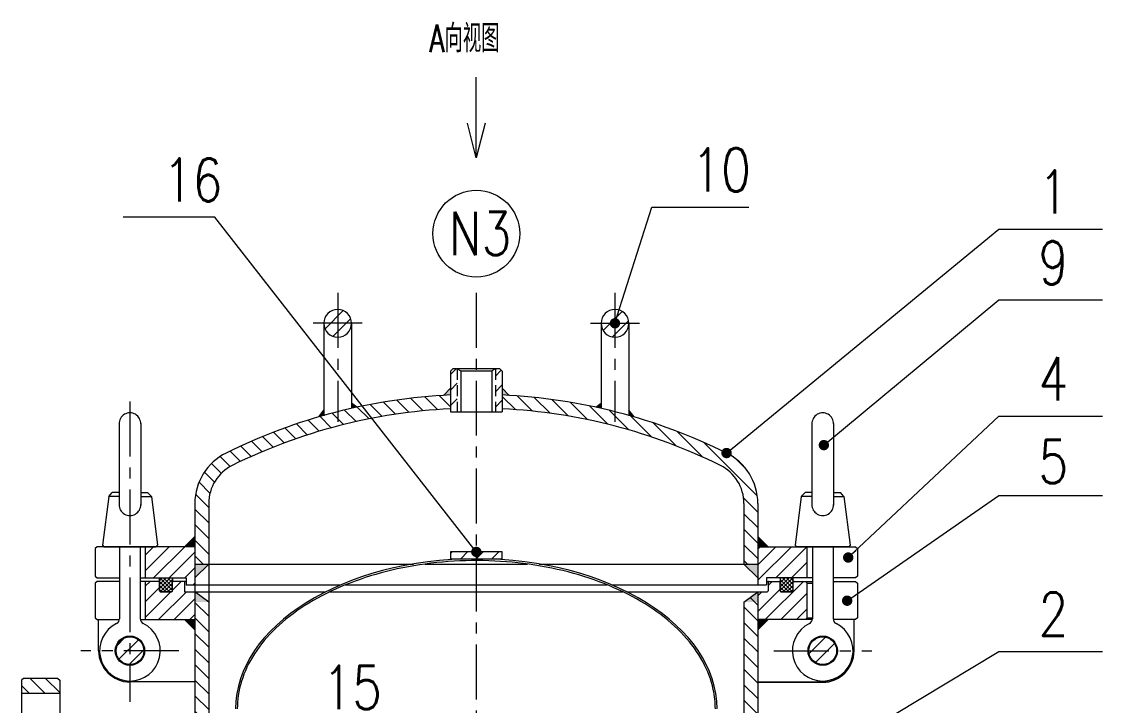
# Model space of a CAD drawing. Header units: millimetres. Extents: x 5291 to 15040, y -2201 to 1723.
# Drawn here: x 8329 to 8953, y -65 to 330 of the extents above; entities that cross this region are included whole.
import ezdxf

# ---------------------------------------------------------------- set-up
doc = ezdxf.new("R2010")
doc.units = ezdxf.units.MM
doc.header["$LTSCALE"] = 0.5
doc.linetypes.add('CENTER', pattern=[50.8, 31.75, -6.35, 6.35, -6.35])
doc.linetypes.add('DASHED', pattern=[19.05, 12.7, -6.35])
for name, color, linetype, lineweight in [('图层1', 7, 'Continuous', 5), ('图层2', 2, 'Continuous', 20), ('图层5', 3, 'CENTER', 5)]:
    doc.layers.add(name, color=color, linetype=linetype, lineweight=lineweight)
doc.styles.add('标注文字', font='txt.shx', dxfattribs={"width": 0.8, "bigfont": 'hztxt.shx'})
doc.styles.add('样式 1', font='txt.shx', dxfattribs={"width": 0.7, "height": 16, "bigfont": 'hzdx.shx'})
doc.dimstyles.new('ISO-25', dxfattribs={"dimtxt": 13, "dimasz": 11, "dimexe": 6, "dimexo": 5, "dimgap": 4, "dimtad": 1, "dimtxsty": 'Standard', "dimcen": 2.5, "dimadec": 0, "dimazin": 0, "dimtfac": 1, "dimtmove": 0, "dimatfit": 3, "dimfxl": 0, "dimarcsym": 0})

msp = doc.modelspace()

# ---------------------------------------------------------------- hatches: boundary and pattern name
at = {"layer": '图层1', "lineweight": 9}
h = msp.add_hatch(dxfattribs=at)
h.set_pattern_fill('ANSI31', scale=2, style=0)
h.paths.add_polyline_path([(8511.49, 163.67, 0.414214), (8503.49, 155.67), (8511.49, 155.67)])
h.paths.add_polyline_path([(8511.49, 163.67), (8511.49, 155.67), (8519.49, 155.67, 0.414214)])
h.paths.add_polyline_path([(8519.49, 155.67), (8511.49, 155.67), (8511.49, 147.67, 0.414214)])
h.paths.add_polyline_path([(8511.49, 155.67), (8503.49, 155.67, 0.414214), (8511.49, 147.67)])
h = msp.add_hatch(dxfattribs=at)
h.set_pattern_fill('ANSI31', scale=2, style=0)
h.paths.add_polyline_path([(8671.52, 163.67, 0.414214), (8663.52, 155.67), (8671.52, 155.67)])
h.paths.add_polyline_path([(8671.52, 163.67), (8671.52, 155.67), (8679.52, 155.67, 0.414214)])
h.paths.add_polyline_path([(8679.52, 155.67), (8671.52, 155.67), (8671.52, 147.67, 0.414214)])
h.paths.add_polyline_path([(8671.52, 155.67), (8663.52, 155.67, 0.414214), (8671.52, 147.67)])
h = msp.add_hatch(dxfattribs=at)
h.set_pattern_fill('ANSI31', scale=2, style=0)
h.paths.add_polyline_path([(8580.49, 129.42), (8577.91, 129.42), (8576.49, 128), (8576.49, 104.59), (8580.49, 104.59)])
h = msp.add_hatch(dxfattribs=at)
h.set_pattern_fill('ANSI31', scale=2, style=0)
h.paths.add_polyline_path([(8606.49, 128), (8605.07, 129.42), (8602.49, 129.42), (8602.49, 104.59), (8606.5, 104.59)])
h = msp.add_hatch(dxfattribs=at)
h.set_pattern_fill('ANSI31', scale=2, angle=90, style=0)
h.paths.add_polyline_path([(8576.49, 114.25, 0.103964), (8447.05, 80.73, 0.284915), (8428.99, 51.62), (8429.01, 16.62), (8429.01, 16.62), (8429.01, 16.62), (8437.01, 16.62), (8436.99, 51.59, -0.28522), (8450.6, 73.56, -0.10367), (8576.49, 106.24)])
h.paths.add_polyline_path([(8606.49, 114.25), (8606.5, 106.59), (8606.5, 106.59), (8606.5, 106.24, -0.10367), (8732.38, 73.56, -0.284915), (8745.99, 51.62), (8745.99, 16.62), (8753.99, 16.62), (8753.99, 51.62, 0.284915), (8735.94, 80.73, 0.103967)])
h = msp.add_hatch(color=7, dxfattribs=at)
h.paths.add_polyline_path([(8576.49, 118.25), (8572.49, 114.04, -0.003081), (8576.49, 114.25)])
h.paths.add_polyline_path([(8606.49, 118.25), (8606.49, 114.25, -0.003084), (8610.5, 114.04)])
for points in [[(8519.49, 109.52), (8519.49, 106.52, -0.002364), (8522.49, 107.18)], [(8660.47, 107.19, -0.002403), (8663.52, 106.51), (8663.52, 109.56)], [(8500.49, 101.59, -0.002401), (8503.49, 102.45), (8503.49, 105.45)], [(8679.52, 105.46), (8679.52, 102.44, -0.002417), (8682.54, 101.58)], [(8423, 26.62), (8429, 26.62), (8429, 32.61)], [(8753.99, 32.6), (8753.99, 26.62), (8759.98, 26.62)], [(8437.01, 16.62), (8437.01, 16.62), (8429.01, 16.62), (8429.01, 16.62), (8429.01, 16.62), (8429.01, 16.62), (8437.01, 16.62), (8437.01, 16.62), (8429.01, 16.62), (8429.01, 8.61)], [(8753.99, 8.6), (8753.99, 16.62), (8745.99, 16.62)], [(8429, 0.62), (8429, -5.39), (8437, -5.39)], [(8745.98, -5.39), (8753.98, -5.39), (8753.98, 0.62)], [(8429, -21.39), (8429, -15.39), (8423, -15.39)], [(8759.98, -15.39), (8753.98, -15.39), (8753.98, -21.39)]]:
    msp.add_hatch(color=7, dxfattribs=at).paths.add_polyline_path(points)
h = msp.add_hatch(dxfattribs=at)
h.set_pattern_fill('ANSI31', scale=2, style=0)
h.paths.add_polyline_path([(8424.01, 8.62), (8424.01, 4.62), (8429.01, 4.62), (8429, 26.62), (8400.51, 26.62), (8400.51, 8.62)])
at = {"layer": '图层1'}
h = msp.add_hatch(dxfattribs=at)
h.set_pattern_fill('ANSI31', scale=2, style=0)
h.set_pattern_definition([(45, (-90.09, 291.409), (-4.490128, 4.490128), [])])
h.paths.add_polyline_path([(8606.49, 19.62), (8606.49, 23.62), (8576.49, 23.62), (8576.49, 19.62)])
at = {"layer": '图层1', "lineweight": 9}
h = msp.add_hatch(dxfattribs=at)
h.set_pattern_fill('ANSI31', scale=2, style=0)
h.paths.add_polyline_path([(8409.06, 0.62, -0.414176), (8408.56, 1.11), (8408.55, 6.11, 0.413739), (8408.05, 6.61), (8400.51, 6.61), (8400.51, -15.39), (8429, -15.39), (8429, 0.62), (8423.01, 0.62), (8423.01, 6.61), (8416.56, 6.61, 0.413732), (8416.05, 6.11), (8416.05, 1.11, -0.414119), (8415.55, 0.62)])
at = {"layer": '图层1'}
h = msp.add_hatch(dxfattribs=at)
h.set_pattern_fill('ANSI37', scale=0.5, style=0)
h.set_pattern_definition([(45, (2.8, 0), (-1.12253202, 1.12253202), []), (135, (2.8, 0), (-1.12253202, -1.12253202), [])])
h.paths.add_polyline_path([(8416.05, 6.11), (8416.05, 1.11, -0.414119), (8415.55, 0.62), (8409.06, 0.62, -0.414176), (8408.56, 1.11), (8408.55, 6.11, 0.413739), (8408.05, 6.61), (8408.05, 6.61, -0.413732), (8408.55, 6.11), (8408.56, 8.61), (8416.05, 8.61), (8416.05, 6.11)])
h = msp.add_hatch(dxfattribs=at)
h.set_pattern_fill('ANSI37', scale=0.5, style=0)
h.set_pattern_definition([(135, (17180.1832, 0), (1.12253202, 1.12253202), []), (45, (17180.1832, 0), (1.12253202, -1.12253202), [])])
h.paths.add_polyline_path([(8766.93, 6.11), (8766.93, 1.11, 0.414119), (8767.43, 0.62), (8773.93, 0.62, 0.414176), (8774.43, 1.11), (8774.43, 6.11, -0.413739), (8774.93, 6.61), (8774.93, 6.61, 0.413732), (8774.43, 6.11), (8774.42, 8.61), (8766.93, 8.61), (8766.93, 6.11)])
at = {"layer": '图层1', "lineweight": 9}
h = msp.add_hatch(dxfattribs=at)
h.set_pattern_fill('ANSI31', scale=2, angle=90, style=0)
h.paths.add_polyline_path([(8437, -5.39), (8429, 0.62), (8429, -100.9), (8437, -100.9)])
h = msp.add_hatch(dxfattribs=at)
h.set_pattern_fill('ANSI31', scale=2, angle=90, style=0)
h.paths.add_polyline_path([(8753.98, 0.62), (8745.98, -5.39), (8745.98, -251.94), (8753.98, -251.94)])
h = msp.add_hatch(dxfattribs=at)
h.set_pattern_fill('ANSI31', scale=2, style=0)
h.paths.add_polyline_path([(8399.51, -33.44), (8391.51, -33.44), (8391.51, -41.44, 0.414214)])
h.paths.add_polyline_path([(8391.51, -25.44), (8391.51, -33.44), (8399.51, -33.44, 0.414214)])
h.paths.add_polyline_path([(8391.51, -25.44, 0.414214), (8383.51, -33.44), (8391.51, -33.44)])
h.paths.add_polyline_path([(8391.51, -33.44), (8383.51, -33.44, 0.414214), (8391.51, -41.44)])
h = msp.add_hatch(dxfattribs=at)
h.set_pattern_fill('ANSI31', scale=2, style=0)
h.paths.add_polyline_path([(8783.48, -33.44), (8799.48, -33.44, 1)])
h.paths.add_polyline_path([(8799.48, -33.44), (8783.48, -33.44, 1)])
h = msp.add_hatch(dxfattribs=at)
h.set_pattern_fill('ANSI31', scale=2, style=0)
h.set_pattern_definition([(135, (20481.4264, -414.895), (4.490128, 4.490128), [])])
h.paths.add_polyline_path([(8328.99, -50.4), (8329.99, -49.4), (8349.99, -49.4), (8350.99, -50.4), (8350.99, -57.9), (8328.99, -57.9)])

# ---------------------------------------------------------------- linework, layer by layer
at = {"layer": '图层1', "color": 7}
for p, q in [((8605.07, 129.42), (8577.91, 129.42)), ((8606.49, 128), (8605.07, 129.42)), ((8606.49, 128), (8606.5, 104.59)), ((8576.49, 104.59), (8606.5, 104.59)), ((8400.51, 8.62), (8400.51, 26.62)), ((8782.48, 8.62), (8782.48, 26.62)), ((8400.51, -15.39), (8400.51, 6.61)), ((8408.55, 6.11), (8408.56, 8.61)), ((8408.56, 8.61), (8416.05, 8.61)), ((8416.05, 8.61), (8416.05, 6.11)), ((8423.01, 6.62), (8423.01, 0.62)), ((8424.01, 8.62), (8424.01, 4.62)), ((8758.97, 8.62), (8758.97, 4.62)), ((8774.42, 8.61), (8766.93, 8.61)), ((8766.93, 8.61), (8766.93, 6.11)), ((8774.43, 6.11), (8774.42, 8.61)), ((8781.48, 6.61), (8782.48, 5.61)), ((8408.56, 1.11), (8408.55, 6.11)), ((8415.55, 0.62), (8409.06, 0.62)), ((8416.05, 1.11), (8416.05, 6.11)), ((8423.01, 0.62), (8504.67, 0.62)), ((8424.01, 4.62), (8513.36, 4.62)), ((8506.94, 0.62), (8676.04, 0.62)), ((8515.97, 4.62), (8667.02, 4.62)), ((8669.62, 4.62), (8758.97, 4.62)), ((8678.31, 0.62), (8759.47, 0.62)), ((8759.97, 6.11), (8759.97, 1.12)), ((8766.93, 1.11), (8766.93, 6.11)), ((8767.43, 0.62), (8773.93, 0.62)), ((8774.43, 1.11), (8774.43, 6.11)), ((8782.48, -14.39), (8782.48, 5.61))]:
    msp.add_line(p, q, dxfattribs=at)
at = {"layer": '图层1', "color": 7, "linetype": 'DASHED'}
for p, q in [((8580.49, 129.42), (8580.49, 104.59)), ((8602.49, 129.42), (8602.49, 104.59))]:
    msp.add_line(p, q, dxfattribs=at)
at = {"layer": '图层1', "color": 7, "lineweight": 9}
for p, q in [((8572.49, 114.04), (8576.49, 118.25)), ((8610.5, 114.04), (8606.5, 118.25)), ((8522.49, 107.18), (8519.49, 109.52)), ((8660.47, 107.19), (8663.49, 109.55)), ((8500.49, 101.59), (8503.49, 105.45)), ((8682.54, 101.58), (8679.5, 105.49)), ((8429, 32.62), (8423, 26.62)), ((8429, 26.62), (8429, 32.62)), ((8753.98, 32.62), (8759.98, 26.62)), ((8429, 26.62), (8423, 26.62)), ((8753.99, 25.18), (8755.42, 26.62)), ((8753.99, 16.2), (8764.4, 26.62)), ((8753.99, 7.22), (8773.38, 26.62)), ((8764.37, 8.62), (8782.37, 26.62)), ((8429.01, 16.62), (8437.01, 16.62)), ((8437.01, 16.62), (8429.01, 8.61)), ((8745.99, 16.62), (8753.97, 8.61)), ((8773.35, 8.62), (8782.48, 17.75)), ((8758.32, -15.39), (8780.32, 6.61)), ((8759.97, 4.22), (8762.36, 6.61)), ((8781.48, 6.61), (8785.48, 6.61)), ((8782.33, 8.62), (8782.48, 8.77)), ((8797.48, 5.81), (8798.28, 6.61)), ((8437, -5.39), (8429, 0.62)), ((8670.28, 4.34), (8670.57, 4.62)), ((8745.98, -5.39), (8753.98, 0.62)), ((8753.98, -10.75), (8766.93, 2.2)), ((8753.98, -1.77), (8756.37, 0.62)), ((8782.48, 5.61), (8785.48, 5.61)), ((8767.3, -15.39), (8782.48, -0.21)), ((8776.28, -15.39), (8782.48, -9.19)), ((8423, -15.39), (8429, -21.39)), ((8759.98, -15.39), (8753.98, -21.39)), ((8781.48, -15.39), (8773.62, -15.39)), ((8782.48, -14.39), (8781.48, -15.39)), ((8782.48, -14.39), (8785.48, -14.39))]:
    msp.add_line(p, q, dxfattribs=at)
at = {"layer": '图层1', "color": 7}
msp.add_lwpolyline([(8576.49, 19.62), (8606.49, 19.62), (8606.49, 23.62), (8576.49, 23.62)], close=True, dxfattribs=at)
for points in [[(8409.06, 0.62), (8415.55, 0.62)], [(8773.93, 0.62), (8767.43, 0.62)]]:
    msp.add_lwpolyline(points, dxfattribs=at)
at = {"layer": '图层1', "color": 7, "lineweight": 9}
msp.add_circle((8591.49, 207.42), 25.05, dxfattribs=at)
for centre, radius, start, end in [((8591.49, -210.41), 325, 92.64623, 116.3878), ((8591.49, -210.41), 325, 63.6122, 87.35449), ((8591.49, -210.41), 317, 92.71306, 116.3878), ((8591.49, -210.41), 317, 63.6122, 87.28706), ((8461.49, 51.62), 32.5, 116.3878, 180), ((8721.49, 51.62), 32.5, 0, 63.6122), ((8461.49, 51.62), 24.5, 116.3878, 180), ((8721.49, 51.62), 24.5, 0, 63.6122)]:
    msp.add_arc(centre, radius, start, end, dxfattribs=at)
at = {"layer": '图层1', "color": 7}
for centre, start, end in [((8408.05, 6.11), 0.09282, 89.99854), ((8416.56, 6.11), 90.00146, 179.90718), ((8760.47, 6.11), 90, 180), ((8766.43, 6.11), 359.922, 90.00146), ((8766.43, 6.11), 0.00674, 89.94798), ((8774.93, 6.11), 89.99854, 180.078), ((8409.06, 1.11), 180, 270), ((8415.55, 1.11), 270, 359.98145), ((8759.47, 1.12), 270, 0), ((8767.43, 1.11), 179.99627, 270), ((8773.93, 1.11), 270, 0)]:
    msp.add_arc(centre, 0.5, start, end, dxfattribs=at)
at = {"layer": '图层1', "color": 7, "lineweight": 9}
msp.add_ellipse((8591.49, -67.09), major_axis=(-138.99, 0), ratio=0.623857, start_param=3.141593, end_param=6.283185, dxfattribs=at)
msp.add_open_spline([(8729.48, -67.09), (8729.48, -63.33), (8729.08, -59.57), (8727.11, -50.37), (8725.09, -44.96), (8719.39, -34.48), (8715.71, -29.4), (8706.84, -19.76), (8701.64, -15.2), (8689.91, -6.79), (8683.39, -2.94), (8669.25, 3.91), (8661.65, 6.9), (8645.64, 11.93), (8637.24, 13.95), (8619.96, 16.95), (8611.09, 17.93), (8593.21, 18.79), (8584.2, 18.68), (8566.38, 17.37), (8557.58, 16.17), (8540.52, 12.74), (8532.26, 10.5), (8516.59, 5.08), (8509.18, 1.9), (8495.5, -5.3), (8489.23, -9.31), (8478.07, -18), (8473.17, -22.68), (8464.93, -32.53), (8461.59, -37.69), (8456.57, -48.3), (8454.9, -53.75), (8453.7, -61.86), (8453.5, -64.48), (8453.5, -67.09)], degree=3, knots=[3.141593, 3.141593, 3.141593, 3.141593, 3.274155, 3.274155, 3.468604, 3.468604, 3.663052, 3.663052, 3.857501, 3.857501, 4.051949, 4.051949, 4.246398, 4.246398, 4.440847, 4.440847, 4.635295, 4.635295, 4.829744, 4.829744, 5.024192, 5.024192, 5.218641, 5.218641, 5.41309, 5.41309, 5.607538, 5.607538, 5.801987, 5.801987, 5.996436, 5.996436, 6.190884, 6.190884, 6.283185, 6.283185, 6.283185, 6.283185], dxfattribs=at)
at = {"layer": '图层2', "color": 7}
for p, q in [((8503.49, 155.67), (8503.49, 102.3)), ((8519.49, 155.67), (8519.49, 106.52)), ((8663.52, 155.67), (8663.52, 106.51)), ((8679.52, 155.67), (8679.52, 102.3)), ((8576.49, 128), (8577.91, 129.42)), ((8576.49, 128), (8576.49, 104.59)), ((8591.49, 129.42), (8580.49, 129.42)), ((8580.49, 129.42), (8582.49, 128.27)), ((8582.49, 128.27), (8582.49, 104.59)), ((8582.49, 128.27), (8600.49, 128.27)), ((8602.49, 129.42), (8600.49, 128.27)), ((8600.49, 128.27), (8600.49, 104.59)), ((8606.49, 128), (8605.07, 129.42)), ((8606.49, 128), (8606.5, 106.59)), ((8385.26, 97.88), (8385.26, 50.65)), ((8397.76, 97.88), (8397.76, 50.65)), ((8785.23, 97.88), (8785.23, 50.65)), ((8797.73, 97.88), (8797.73, 50.65)), ((8379.26, 55.58), (8381.28, 57.87)), ((8384.26, 57.87), (8381.28, 57.87)), ((8385.26, 57.87), (8382.28, 57.87)), ((8397.76, 57.87), (8400.73, 57.87)), ((8398.76, 57.87), (8401.73, 57.87)), ((8404.01, 55.58), (8401.73, 57.87)), ((8778.97, 55.58), (8781.25, 57.87)), ((8784.23, 57.87), (8781.25, 57.87)), ((8785.23, 57.87), (8782.25, 57.87)), ((8797.73, 57.87), (8800.7, 57.87)), ((8798.73, 57.87), (8801.7, 57.87)), ((8803.73, 55.58), (8801.7, 57.87)), ((8379.26, 55.58), (8375.63, 27.61)), ((8385.26, 55.58), (8379.26, 55.58)), ((8381.26, 55.58), (8381, 55.58)), ((8397.76, 55.58), (8404.01, 55.58)), ((8401.76, 55.58), (8402.01, 55.58)), ((8404.02, 55.57), (8407.39, 27.61)), ((8428.99, 51.62), (8429.01, 4.62)), ((8436.99, 51.62), (8437.01, 16.62)), ((8745.99, 51.62), (8745.99, 16.62)), ((8753.99, 51.62), (8753.99, 4.62)), ((8778.96, 55.57), (8775.6, 27.61)), ((8785.23, 55.58), (8778.97, 55.58)), ((8781.23, 55.58), (8780.97, 55.58)), ((8797.73, 55.58), (8803.73, 55.58)), ((8801.73, 55.58), (8801.99, 55.58)), ((8803.73, 55.58), (8807.35, 27.61)), ((8429, 40.62), (8429, -100.9)), ((8437, 34.61), (8437, -100.9)), ((8372.52, 26.62), (8371.52, 25.62)), ((8371.52, 25.62), (8371.52, 9.62)), ((8429.01, 26.62), (8372.52, 26.62)), ((8375.63, 27.61), (8376.51, 26.62)), ((8376.51, 26.62), (8406.51, 26.62)), ((8385.51, 26.62), (8385.51, -15.02)), ((8397.51, 26.62), (8397.51, -15.02)), ((8406.51, 26.62), (8407.39, 27.61)), ((8753.97, 26.62), (8810.46, 26.62)), ((8776.48, 26.62), (8775.6, 27.61)), ((8806.48, 26.62), (8776.48, 26.62)), ((8785.48, 26.62), (8785.48, -15.02)), ((8797.48, 26.62), (8797.48, -15.02)), ((8807.35, 27.61), (8806.48, 26.62)), ((8810.46, 26.62), (8811.46, 25.62)), ((8811.46, 25.62), (8811.46, 9.62)), ((8429.01, 16.62), (8555.25, 16.62)), ((8561.88, 16.62), (8621.1, 16.62)), ((8627.74, 16.62), (8753.97, 16.62)), ((8371.52, 9.62), (8372.52, 8.62)), ((8372.52, 6.61), (8371.52, 5.61)), ((8372.52, 8.62), (8385.51, 8.62)), ((8385.51, 6.61), (8372.52, 6.61)), ((8397.51, 8.62), (8424.01, 8.62)), ((8408.05, 6.61), (8397.51, 6.61)), ((8424.01, 6.61), (8416.56, 6.61)), ((8785.48, 8.62), (8758.97, 8.62)), ((8758.97, 6.62), (8766.43, 6.61)), ((8774.93, 6.61), (8781.48, 6.61)), ((8810.46, 8.62), (8797.48, 8.62)), ((8797.48, 6.61), (8810.46, 6.61)), ((8811.46, 9.62), (8810.46, 8.62)), ((8810.46, 6.61), (8811.46, 5.61)), ((8371.52, 5.61), (8371.52, -14.39)), ((8753.98, 0.62), (8753.98, -251.94)), ((8811.46, 5.61), (8811.46, -14.39)), ((8745.98, -5.39), (8745.98, -251.94)), ((8371.52, -14.39), (8372.52, -15.39)), ((8372.52, -15.39), (8385.48, -15.39)), ((8373.46, -33.44), (8373.46, -15.39)), ((8397.53, -15.39), (8429, -15.39)), ((8785.45, -15.39), (8753.98, -15.39)), ((8810.46, -15.39), (8797.5, -15.39)), ((8809.53, -33.44), (8809.53, -15.39)), ((8811.46, -14.39), (8810.46, -15.39)), ((8329.99, -49.4), (8328.99, -50.4)), ((8349.99, -49.4), (8329.99, -49.4)), ((8349.99, -49.4), (8350.99, -50.4)), ((8328.99, -50.4), (8328.99, -81.85)), ((8350.99, -50.4), (8350.99, -100.9)), ((8429.03, -51.49), (8391.51, -51.49)), ((8753.93, -51.63), (8791.44, -51.66)), ((8753.96, -51.49), (8791.48, -51.49)), ((8328.99, -57.9), (8350.99, -57.9))]:
    msp.add_line(p, q, dxfattribs=at)
for centre, radius in [((8391.51, -33.44), 8.5), ((8791.48, -33.44), 8.5), ((8391.51, -33.44), 8), ((8791.48, -33.44), 8)]:
    msp.add_circle(centre, radius, dxfattribs=at)
for centre, radius, start, end in [((8511.49, 155.67), 8, 0, 180), ((8671.52, 155.67), 8, 0, 180), ((8511.49, 155.67), 8, 180, 0), ((8671.52, 155.67), 8, 180, 0), ((8391.51, 97.7), 6.25, 358.32178, 181.67822), ((8791.48, 97.7), 6.25, 358.32178, 181.67822), ((8391.51, 50.83), 6.25, 178.32178, 1.67822), ((8791.48, 50.83), 6.25, 178.32178, 1.67822), ((8391.51, -33.44), 17.5, 116.04165, 63.95835), ((8382.51, -15.02), 3, 296.04165, 0), ((8400.51, -15.02), 3, 180, 243.95835), ((8791.48, -33.44), 17.5, 116.04165, 63.95835), ((8782.48, -15.02), 3, 296.04165, 0), ((8800.48, -15.02), 3, 180, 243.95835), ((8391.51, -33.44), 18.05, 180, 270), ((8791.46, -33.62), 18.05, 269.94863, 359.94863), ((8791.48, -33.44), 18.05, 270, 0)]:
    msp.add_arc(centre, radius, start, end, dxfattribs=at)
at = {"layer": '图层5', "color": 7, "ltscale": 2}
for p, q in [((8511.49, 173.31), (8511.49, 98.76)), ((8591.49, 173.31), (8591.49, -1342.26)), ((8671.52, 173.31), (8671.52, 98.76)), ((8525.63, 155.67), (8497.35, 155.67)), ((8657.38, 155.67), (8685.66, 155.67)), ((8391.51, 110.54), (8391.51, -63.01)), ((8419.83, -33.44), (8363.18, -33.44)), ((8763.15, -33.44), (8819.8, -33.44))]:
    msp.add_line(p, q, dxfattribs=at)

# ---------------------------------------------------------------- texts
at = {"layer": '图层1', "color": 7, "insert": (8564.42, 328.17), "char_height": 16, "width": 67.7257, "attachment_point": 1, "style": '样式 1'}
msp.add_mtext('{\\C4;A向视图}', dxfattribs=at)
at = {"layer": '图层1', "color": 7, "lineweight": 9, "char_height": 25, "width": 50.7636, "attachment_point": 1, "style": '标注文字'}
for s, insert in [('10', (8715.71, 256.75)), ('16', (8410.62, 250.9)), ('1', (8915.99, 244.06)), ('N3', (8575.67, 220.07)), ('9', (8915.99, 203.14)), ('4', (8915.99, 136.08)), ('5', (8915.99, 88.28)), ('2', (8915.99, 0.22)), ('15', (8502.7, -42.11))]:
    msp.add_mtext(s, dxfattribs=dict(at, insert=insert))

# ---------------------------------------------------------------- leaders
at = {"layer": '图层1', "color": 7}
for points, override in [([(8591.49, 251.24), (8591.49, 297.85)], {"dimtxt": 16, "dimasz": 20, "dimgap": 3, "dimtad": 0, "dimdec": 1, "dimtxsty": '样式 1', "dimcen": 6, "dimclrd": 4, "dimclre": 4, "dimclrt": 4, "dimtdec": 1, "dimldrblk": 'Open30', "dimlwd": 9, "dimlwe": 9}), ([(8671.52, 155.67), (8692.79, 222.72), (8748.86, 222.72)], {"dimtxt": 16, "dimasz": 6, "dimgap": 3, "dimtad": 0, "dimdec": 1, "dimtxsty": '样式 1', "dimcen": 6, "dimclrd": 4, "dimclre": 4, "dimclrt": 4, "dimtdec": 1, "dimldrblk": 'Dot', "dimlwd": 9, "dimlwe": 9})]:
    msp.add_leader(points, dimstyle='ISO-25', override=override, dxfattribs=at)
at = {"layer": '图层1', "color": 7, "lineweight": 9}
for points in [[(8591.49, 23.62), (8440.51, 216.87), (8387.7, 216.87)], [(8735.94, 80.73), (8893.07, 210.03), (8952.9, 210.03)], [(8792.13, 85.31), (8893.07, 169.11), (8952.9, 169.11)], [(8806.17, 20.39), (8893.07, 102.05), (8952.9, 102.05)], [(8805.57, -4.55), (8893.07, 56.2), (8952.9, 56.2)], [(8753.98, -117.61), (8893.07, -33.81), (8952.9, -33.81)]]:
    msp.add_leader(points, dimstyle='ISO-25', override={"dimtxt": 16, "dimasz": 6, "dimgap": 3, "dimtad": 0, "dimdec": 1, "dimtxsty": '样式 1', "dimcen": 6, "dimclrd": 4, "dimclre": 4, "dimclrt": 4, "dimtdec": 1, "dimldrblk": 'Dot', "dimlwd": 9, "dimlwe": 9}, dxfattribs=at)

doc.saveas('drawing.dxf')
